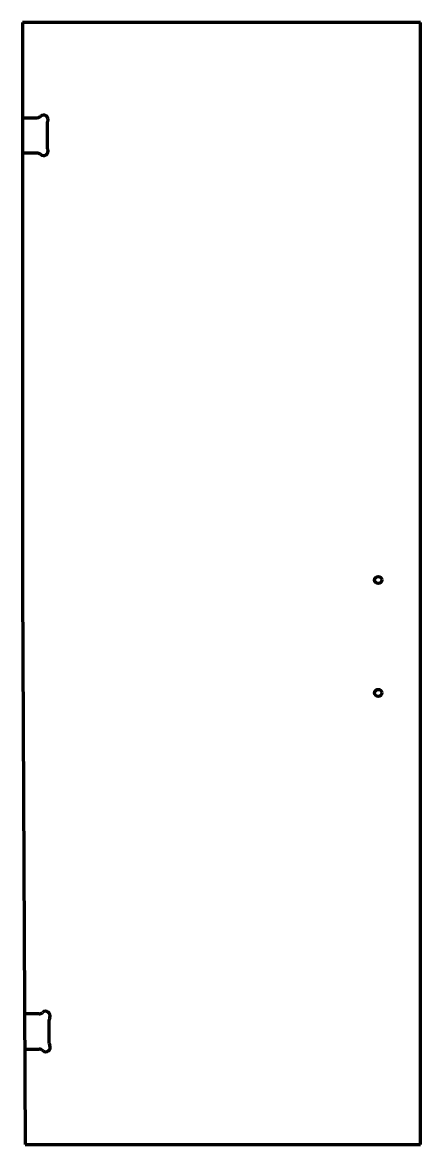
# Model space of a CAD drawing. Header units: inches. Extents: x 0 to 28.2, y 0 to 79.5.
import ezdxf

# ---------------------------------------------------------------- set-up
doc = ezdxf.new("R2010")
doc.units = ezdxf.units.IN
doc.header["$MEASUREMENT"] = 0
doc.layers.add('1', color=7, linetype='Continuous')

msp = doc.modelspace()

# ---------------------------------------------------------------- linework, layer by layer
at = {"color": 7, "lineweight": 90}
for p, q in [((0, 79.5), (0, 39.5)), ((28.188, 79.5), (0, 79.5)), ((28.188, 0), (28.188, 79.5)), ((0, 39.5), (0.188, 0)), ((0.188, 0), (28.188, 0))]:
    msp.add_line(p, q, dxfattribs=at)
at = {"layer": '1', "color": 7, "lineweight": 90}
for p, q in [((0, 72.75), (1.028, 72.75)), ((1.75, 72.339), (1.75, 70.661)), ((1.028, 70.25), (0, 70.25)), ((1.172, 9.255), (0.144, 9.25)), ((1.903, 7.17), (1.896, 8.847)), ((0.155, 6.75), (1.184, 6.755))]:
    msp.add_line(p, q, dxfattribs=at)
at = {"layer": '1', "color": 1, "lineweight": 90}
for centre in [(25.188, 40), (25.188, 32)]:
    msp.add_circle(centre, 0.25, dxfattribs=at)
at = {"layer": '1', "color": 7, "lineweight": 90}
for centre, radius, start, end in [((1.028, 73.125), 0.375, 270, 313.34176), ((1.5, 72.625), 0.312, 335.38002, 493.34176), ((2.125, 72.339), 0.375, 155.38002, 180), ((1.028, 69.875), 0.375, 46.65824, 90), ((1.5, 70.375), 0.312, 226.65824, 384.61998), ((2.125, 70.661), 0.375, 180, 204.61998), ((1.17, 9.63), 0.375, 270.27197, 313.61373), ((1.644, 9.132), 0.312, 335.65199, 493.61373), ((2.271, 8.849), 0.375, 155.65199, 180.27197), ((2.278, 7.172), 0.375, 180.27197, 204.89195), ((1.185, 6.38), 0.375, 46.93021, 90.27197), ((1.655, 6.882), 0.312, 226.93021, 384.89195)]:
    msp.add_arc(centre, radius, start, end, dxfattribs=at)

doc.saveas('drawing.dxf')
